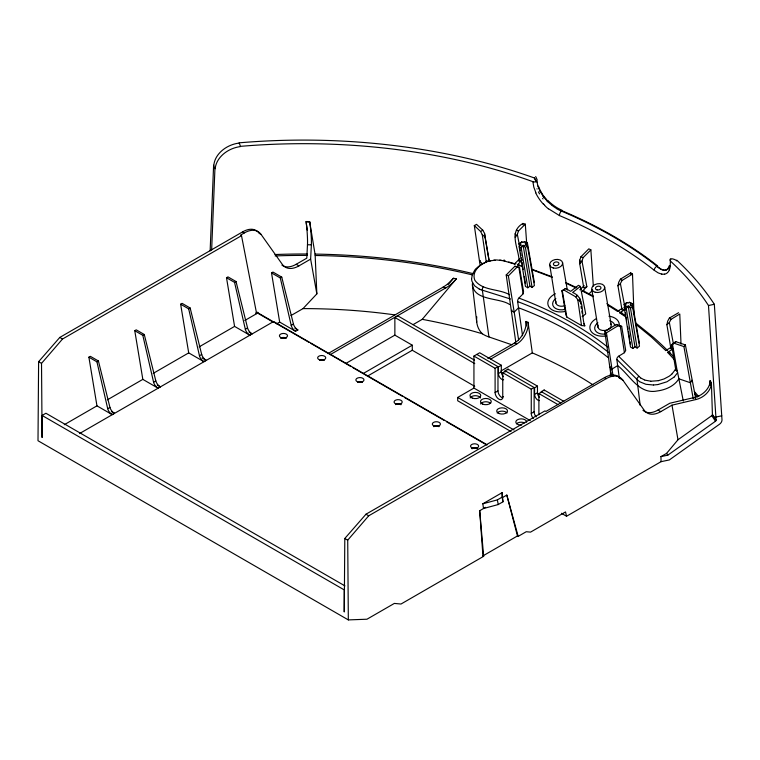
<?xml version="1.0" encoding="UTF-8"?>
<svg xmlns="http://www.w3.org/2000/svg" width="760" height="760" viewBox="0 0 760 760"><rect width="100%" height="100%" fill="white"/><g stroke="black" fill="none" stroke-linecap="round" stroke-linejoin="round"><path stroke-width="1.14" d="M509.675 304.57C499.51 297.274 472.292 301.312 472.435 283.024M561.412 513.275L566.542 516.249L661.067 461.671L660.943 456.627L667.793 455.183L715.464 421.249A1.349 1.036 -32.2 0 0 716.1 420.166L712.414 414.589L711.426 383.258L710.087 380.75L710.192 385.187M522.234 260.024L519.156 261.212C518.814 248.444 508.079 231.952 522.937 223.44L525.293 224.143L526.689 243.342M590.862 249.859L583.148 257.621L581.961 261.031L586.853 286.681L583.775 287.869L579.737 263.758L579.766 260.12L580.982 256.728L588.81 248.852L590.862 249.859L593.332 286.13M710.106 381.33L710.106 381.292A16.264 11.543 -32.2 0 1 694.592 397.442L669.797 403.247L657.998 410.058A27.027 15.466 -59.6 0 1 642.95 410.257M290.985 315.552L303.012 308.608L316.844 293.892L315.134 254.752L309.738 222.157A16.273 1.596 84.9 0 1 311.372 244.862L310.631 259.122L298.937 265.876A27.027 15.742 -60.4 0 1 282.292 264.347L261.06 234.412L259.122 233.291A27.027 15.466 -59.6 0 0 242.649 231.857L59.783 337.44L38.608 361.694L38 440.733L348.327 619.903L366.966 619.219L394.345 603.421L401.005 604.029L483.654 556.311L479.702 510.72L485.573 507.328M710.087 380.712L711.426 383.22A16.245 11.713 -32.8 0 1 696.027 399.522L671.992 405.156L660.753 411.644A27.027 15.742 -60.4 0 1 644.119 410.115L622.886 380.18L620.939 379.059A27.027 15.466 -59.6 0 0 604.475 377.634L545.927 411.435L544.967 410.884L365.978 514.216L344.802 538.479L344.242 611.971L344.242 589.903L42.095 415.463L42.095 437.532L41.524 363.375L62.52 339.017L241.509 235.676L256.633 313.661L244.777 320.511M210.14 250.942L213.607 165.233L214.928 168.748L211.641 250.059M476.776 316.815C475.959 322.933 477.802 329.584 482.448 333.82A22.335 12.891 0 0 0 488.936 336.937L512.05 344.85M670.197 265.952L670.396 261.05A3.382 1.957 0 0 1 670.491 258.894M519.156 261.212L519.536 258.913L514.472 264.005A435.879 291.526 -9.5 0 0 503.262 260.737L496.584 259.939L489.564 260.965A19.076 12.758 -9.5 0 0 489.041 261.117C481.099 263.131 471.058 271.177 474.867 280.298C482.59 290.995 498.845 288.601 509.599 294.719M522.557 335.692L517.636 301.596A2.708 1.387 -68 0 1 518.89 298.072L523.156 293.778L523.535 291.488L519.498 267.368L514.881 266.238L506.217 274.959L515.755 341.924M625.66 316.882L619.675 312.787L625.328 309.339L622.003 309.938L617.956 285.817L618.716 282.245L620.436 279.148L630.705 272.868L632.5 274.075L634.02 314.602M673.16 348.441L670.938 348.84L666.9 324.729L667.66 321.157L669.38 318.06L678.566 312.721M676.571 260.908C677.511 260.376 669.873 257.288 670.89 259.549M515.119 237.091L517.341 234.365L518.519 230.964L525.293 224.143M669.389 269.382L669.208 269.857M669.94 266.142L669.721 266.655M523.136 245.29L529.938 286.149L527.839 287.784L521.198 247.931L523.136 245.29L525.436 247.523L532.076 287.375L534.422 285.541L527.459 245.936L525.15 243.713L526.309 242.81L527.421 243.067L534.394 282.673M628.188 305.938L634.989 346.798L632.89 348.441L626.25 308.579L628.188 305.938L630.486 308.17L637.127 348.033L639.483 346.19L632.51 306.594L630.202 304.37L631.361 303.459L632.481 303.715L639.445 343.32M527.839 287.784L525.445 286.406L519.146 246.744L521.084 244.102L519.906 243.428L519.108 243.874L519.479 246.202M632.89 348.441L630.505 347.063L624.197 307.391L626.135 304.76L624.957 304.076L624.169 304.522L625.091 310.356M695.581 397.575L685.378 344.926L675.82 341.648L672.524 344.489L677.141 370.699L675.042 369.977L672.02 373.901M617.956 285.817L620.388 283.575L622.079 280.449L632.5 274.075M666.9 324.729L669.332 322.487L671.014 319.361L679.782 314.003L681.017 344.147M619.352 378.423L616.835 359.452A2.708 1.738 -51.8 0 1 618.63 356.231L624.416 352.688L625.708 350.464L621.67 326.353L616.332 324.453L604.798 331.512L610.973 375.364M474.639 270.351L472.368 274.436L471.608 278.702M474.772 270.18L474.858 270.076A24.025 16.083 -9.5 0 1 476.244 268.489M579.737 263.758L581.961 261.031M670.396 261.05A432.649 249.784 0 0 1 708.481 305.52L716.1 420.109A439.641 253.821 0 0 0 712.414 414.533A1.368 0.978 -32.8 0 1 711.759 415.653L677.986 439.755L666.606 453.359L660.943 456.627M327.911 353.609A4.056 2.318 -59.6 0 0 328.349 353.4L442.852 287.29A32.538 18.62 -59.6 0 0 451.373 280.526L452.741 279.043A30.618 17.518 -59.6 0 0 453.435 278.245L456.313 278.863L422.237 319.342L413.05 324.644M453.435 278.245L448.115 284.487M348.327 619.903L347.719 540.16L368.714 515.793L606.242 378.651A27.027 15.742 -60.4 0 1 622.886 380.18M693.225 398.715L683.924 346.598L685.378 344.926M522.319 266.475L517.38 264.908L521.417 260.832M518.633 339.919L508.383 275.851L517.047 267.13L519.498 267.368M512.145 310.166L511.347 310.963L514.188 312.132L518.529 307.772A392.977 262.837 -9.5 0 1 608.019 357.494M579.928 289.835L584.164 285.57M593.17 296.742L582.464 291.108L586.853 286.681M588.791 294.063L592.753 290.082M476.32 268.423L478.42 266.551M674.272 376.922L677.654 372.695L683.288 401.023M671.859 374.053L670.681 375.088A22.087 14.773 -9.5 0 1 670.139 375.516L669.522 375.972A21.261 14.222 -9.5 0 1 668.961 376.352L664.012 378.964L658.388 380.665M674.111 377.065L666.928 381.786L658.017 384.541M677.141 370.699L675.592 368.818L671.555 344.707L675.82 341.648M519.108 243.874L521.92 241.851L523.098 242.535L524.258 241.623L527.421 243.067M519.906 243.428L521.92 241.851M524.314 245.965L526.328 244.397M525.436 247.523L527.459 245.936M580.374 286.416L572.612 292.476C585.865 297.502 580.611 315.334 584.782 325.85L581.533 325.574L566.817 317.072L565.924 314.963L561.887 290.852L565.725 288.496L570.693 291.365L578.445 285.304L580.374 286.416L585.713 313.937L582.16 316.711M563.834 289.978L575.681 296.818L577.581 295.345M624.169 304.522L626.981 302.508L628.159 303.183L629.318 302.28L632.481 303.715M629.365 306.622L631.38 305.045M630.486 308.17L632.51 306.594M478.648 266.37L480.69 264.926M561.887 290.852L565.725 288.496M480.776 264.87L481.45 264.452M607.734 305.159L617.424 311.296L622.307 308.313M633.298 313.243L633.811 312.74M613.054 376L606.442 332.813L617.975 325.764L621.67 326.353M610.565 366.918L609.843 367.356L612 369.075L617.652 365.608C629.841 374.889 638.713 394.697 657.115 390.982C665.466 389.947 674.291 386.222 678.87 378.812L690.375 382.745L692.284 380.541L691.514 380.285M635.673 324.206L651.292 336.965L665.769 350.569L671.308 347.187M674.5 359.888L674.025 359.319A435.86 291.517 -9.5 0 0 667.527 352.365L673.303 348.83M261.06 234.412A27.027 15.742 -60.4 0 0 244.425 232.883L240.549 235.125L241.509 235.676M88.891 357.181L90.364 356.335L98.41 360.981L109.944 407.417A5.444 2.517 51.6 0 0 114.399 413.288L112.109 414.599L96.957 405.849L88.891 357.181L96.938 361.827L107.711 408.709A5.434 2.575 52.4 0 0 112.109 414.608M134.767 330.695L136.239 329.849L144.276 334.495L155.819 380.931A5.444 2.517 51.6 0 0 160.274 386.812L157.975 388.113L142.832 379.373L134.767 330.695L142.814 335.341L153.586 382.223A5.434 2.575 52.4 0 0 157.975 388.132M203.851 361.627L188.708 352.887L180.642 304.219L182.105 303.363L190.152 308.009L201.685 354.454L199.452 355.737A5.434 2.575 52.4 0 0 203.851 361.646L206.141 360.306A5.444 2.517 51.6 0 1 201.704 354.464M226.508 277.733L227.981 276.887L236.027 281.523L247.56 327.969A5.444 2.517 51.6 0 0 252.016 333.839L249.717 335.141L234.574 326.401L226.508 277.733L234.555 282.378L245.328 329.251A5.434 2.575 52.4 0 0 249.726 335.16M96.938 361.827L98.41 360.981M142.814 335.341L144.276 334.495M180.642 304.219L188.679 308.854L190.152 308.009M234.555 282.378L236.027 281.523M271.519 272.906L272.973 272.07L281.76 277.144L293.436 324.102A5.444 2.517 51.6 0 0 297.892 329.983L295.592 331.284L279.67 322.088L271.519 272.906L280.307 277.979L291.203 325.394A5.434 2.575 52.4 0 0 295.592 331.303M281.951 265.164A27.027 15.466 -59.6 0 0 296.181 264.29L306.793 258.162L307.477 244.786L311.363 244.815M42.095 415.463L45.913 413.25L344.974 585.913M280.307 277.979L281.76 277.144M308.845 342.266L258.514 313.205A2.708 1.577 -60.4 0 0 256.633 312.559L255.683 313.11L256.633 313.661M64.287 424.716L96.957 405.849M107.359 399.845L142.832 379.373M153.235 373.359L188.708 352.887M199.111 346.883L234.574 326.401M107.711 408.709L109.944 407.417M153.586 382.223L155.819 380.931M245.328 329.251L247.56 327.969M79.496 433.589L273.6 321.527L487.198 444.847M276.659 323.827L279.67 322.088M291.203 325.394L293.436 324.102M654.265 270.313A434.15 250.657 0 0 0 559.436 215.564A3.382 1.624 -67.2 0 1 561.422 211.09L562.029 210.739A438.368 253.09 0 0 1 657.6 265.915L656.991 266.266A3.382 2.232 -51.6 0 0 654.265 270.313L658.16 272.878L661.77 274.17M456.313 278.863A30.296 17.642 -60.4 0 1 455.497 279.822L454.28 281.143A32.186 18.753 -60.4 0 1 445.825 287.888L330.372 354.559A4.056 2.365 -60.4 0 1 330.153 354.683M345.8 363.47L394.867 335.141L394.867 317.481L397.736 315.827L474.553 360.183M363.346 373.445L412.281 345.192L412.281 350.265L474.715 386.317M367.422 376.162L412.281 350.265M530.328 420.631L473.936 388.075L473.936 356.07L479.674 352.763L501.315 365.256L501.315 371.877A4.731 2.727 60 0 0 503.424 376.684M487.834 358.425L514.339 343.121A16.321 9.338 -59.6 0 0 526.053 321.423M490.694 359.109L516.686 344.099L514.339 343.121M473.936 356.07L495.102 368.286L497.971 366.633L497.971 390.916A5.405 3.125 60 0 0 502.844 397.974M476.805 354.416L498.446 366.909L501.315 365.256M500.944 371.003L532.313 352.897A387.419 223.677 0 0 1 592.952 384.845M503.614 379.743A4.731 2.727 60 0 1 500.203 377.938A4.731 2.727 60 0 1 498.446 373.53L501.315 371.877M511.005 431.547L457.691 400.767L457.691 397.452L473.936 388.075M505.134 372.01L505.134 370.776L508.003 369.113L537.472 386.127L537.472 392.758A4.731 2.727 60 0 0 539.277 397.224M495.102 368.286L495.102 392.568A5.405 3.125 60 0 0 498.921 399.19A5.405 3.125 60 0 0 502.75 396.986L502.75 372.704L505.609 371.051M495.102 392.568L497.971 390.916M502.75 396.986L503.462 396.568M502.75 372.704L531.259 389.167L534.119 387.505L534.119 411.787A5.405 3.125 60 0 0 536.189 416.898M505.134 370.776L534.603 387.79L537.472 386.127M539.172 400.644A4.731 2.727 60 0 1 534.603 394.411L537.472 392.758M541.291 392.474L541.291 391.647L544.15 389.994L563.825 401.346M538.897 414.817L538.897 393.575L541.766 391.923M533.32 418.56A5.405 3.125 60 0 1 531.259 413.44L534.119 411.787M482.828 503.794L502.103 492.661L502.987 501.8L498.208 504.554L483.522 508.516L482.828 503.794L497.372 499.881L502.103 497.144L502.103 492.661M502.987 497.268L506.815 495.064L518.187 536.37L526.233 531.725L530.556 532.123L565.535 511.926L566.542 516.249M479.702 510.72L482.933 555.883L517.465 535.952L518.187 536.37M482.087 264.091L482.961 263.615M626.192 302.945L626.981 302.508M479.978 264.48L474.316 225.577L476.558 224.361L482.809 230.223L484.548 233.396L489.174 261.06M474.316 225.577L480.558 231.439L482.809 230.223M480.387 260.481L479.465 260.974L482.286 263.615M483.512 263.34L484.509 262.865M485.184 262.58L485.982 262.257M489.744 261.05L490.647 260.822M664.667 274.16L664.895 274.103A31.359 13.157 63.8 0 0 667.403 272.773M671.555 344.707L672.524 344.489M708.481 305.52L714.333 304.294L721.99 419.691A5.405 4.151 -32.2 0 1 719.463 424.27L669.351 459.933L661.067 461.671M715.92 417.041L721.772 415.815M665.978 269.923L666.453 269.8A28.12 11.21 65.6 0 0 668.087 268.822L668.477 268.555A27.645 10.887 67.1 0 0 669.626 266.503M658.245 380.693L650.883 381.226M657.827 384.57L653.524 384.997M493.563 260.291L495.121 260.12M653.334 385.006L645.924 384.294L639.72 381.757M306.052 221.53L309.652 221.625M309.738 222.195L306.071 221.692M650.788 381.216L644.955 380.123M499.709 260.072L501.306 260.224M442.852 287.29L445.825 287.907M504.222 260.756L504.868 260.927A2.708 1.149 -74.4 0 0 503.262 260.737M483.312 286.539A2.708 1.149 -74.6 0 0 482.362 290.177L510.483 298.993M482.248 290.139L480.7 289.645M521.16 265.781L522.661 266.266M674.367 343.33L683.924 346.598M531.753 269.287L534.346 270.19M531.611 269.601L552.054 277.305M534.641 270.294L536.456 270.94M644.651 380.019L640.718 377.976M536.826 271.073L540.54 272.422M540.911 272.555L542.764 273.239M480.577 289.598L479.322 289.076M543.134 273.381L544.654 273.952M518.89 298.072C550.582 309.976 580.925 325.964 607.544 346.978M517.636 301.596C550.173 313.813 581.295 330.372 608.361 352.288M545.471 274.265L548.701 275.51M549.091 275.661L552.188 276.897M516.353 230.071L518.519 230.964M580.982 256.728L583.148 257.621M514.881 266.238L517.047 267.13M506.217 274.959L508.383 275.851M559.436 215.564L548.558 208.81M565.535 282.501L576.811 287.688M566.133 283.319L575.975 287.907M479.132 288.99L474.553 285.76L472.017 281.428A21.593 14.44 -9.5 0 1 471.779 280.449L471.608 278.873M593.284 296.048L584.402 291.412A2.708 1.387 -68 0 0 582.464 291.108M660.079 268.441L659.556 268.128A27.844 10.792 61.7 0 1 657.276 266.522L657.029 266.294A437.522 252.595 0 0 0 561.422 211.09M524.258 241.623L526.309 242.81M629.318 302.28L631.361 303.459M519.925 245.014L521.968 246.192M624.976 305.662L627.028 306.85M519.146 246.744L521.198 247.931M624.197 307.391L626.25 308.579M529.938 286.149L532.076 287.375M634.989 346.798L637.127 348.033M604.475 377.634L606.242 378.651M657.998 410.058L660.753 411.644M541.291 391.647L560.956 402.999M538.897 393.575L558.049 404.633M394.867 317.481L474.762 363.613M242.649 231.857L244.425 232.883M296.181 264.29L298.937 265.876M394.867 335.141L412.281 345.192M457.691 397.452L514.083 430.008M294.899 328.234L297.882 329.954M310.897 343.444L327.332 352.934M328.349 353.4L350.949 366.577M353.01 367.764L402.306 396.226M404.367 397.413L444.419 420.536M446.471 421.724L486.533 444.856M256.633 312.559L273.068 322.05M248.985 332.072L252.016 333.82M202.103 357.969L206.141 360.306M482.933 555.883L483.654 556.311M157.244 385.035L160.274 386.792M59.783 337.44L62.52 339.017M365.978 514.216L368.714 515.793M38.608 361.694L41.524 363.375M344.802 538.479L347.719 540.16M111.368 411.521L114.399 413.269M556.538 208.658L558.077 209.523A27.863 16.292 44.5 0 0 561.422 211.071M606.812 303.715L618.83 311.21M639.568 381.662L637.098 379.563M575.681 296.818L577.79 299.753L580.744 301.739M619.675 312.787A2.708 1.738 -51.8 0 1 622.145 313.405L625.66 315.79M626.25 317.3L626.838 317.718M635.806 323.076L652.802 336.756A441.512 295.298 -9.5 0 1 666.558 349.505M640.623 377.91L618.63 356.231M610.679 369.911L610.622 370.728M620.436 279.148L622.079 280.449M669.38 318.06L671.014 319.361M616.332 324.453L617.975 325.764M604.798 331.512L606.442 332.813M480.558 231.439L482.258 234.631L485.003 236.996L489.155 260.937M616.835 359.452L636.994 379.449L640.205 405.46M547.675 201.742L547.133 201.191M547.865 201.077L546.431 199.548M544.663 205.209L543.486 203.956M538.65 186.875L537.957 186.067M543.922 197.486L542.953 196.184M543.865 196.412L542.45 194.37M536.855 181.516L534.385 177.973A438.872 253.374 0 0 0 239.162 142.832L240.493 146.347A432.649 249.784 0 0 1 532.893 181.668A3.382 1.957 0 0 0 536.855 181.516L537.035 181.991M694.592 397.423L696.027 399.513M666.606 453.359L667.793 455.183M540.293 191.871L539.847 190.988M540.274 190.541L538.821 187.064M535.933 192.831L533.805 187.131L532.903 181.716M534.385 177.973L535.144 179.759M583.889 323.741L584.782 325.85M535.42 180.434L535.762 181.327M537.168 182.343L537.168 182.343A26.543 17.679 43.5 0 0 538.327 187.112L538.508 187.843M506.815 495.064L517.465 535.952M188.679 308.854L199.452 355.737M622.145 313.405L622.307 314.137M667.527 352.374A2.708 1.738 -51.8 0 1 669.997 352.982L670.158 353.713M669.332 322.487L673.408 343.767M620.388 283.575L624.891 307.097M517.341 234.365L519.564 246.031M502.103 497.144L502.987 501.8M497.372 499.881L498.208 504.554M310.631 259.122L316.844 293.892M671.992 405.156L677.986 439.755M604.608 286.834L611.163 324.634M579.766 260.12L580.165 262.438M562.552 262.504L567.321 289.997M515.137 233.462L515.736 236.93M562.324 290.823L566.817 317.072M579.718 298.252L580.668 304.048M581.048 306.365L581.419 308.683M581.799 310.992L582.179 313.31M518.89 267.491L523.156 293.778M309.633 221.549L309.728 222.119M591.803 289.351L597.892 327.142M549.765 265.116L555.873 303.012M625.461 312.692L625.832 315.02M626.202 317.357L626.572 319.684M627.684 326.686L628.064 329.023M628.434 331.351L629.726 339.52M630.097 341.858L630.467 344.185M519.85 248.539L520.22 250.866M520.591 253.203L520.961 255.541M521.332 257.868L521.711 260.205M522.082 262.533L522.452 264.87M522.823 267.206L523.193 269.534M524.305 276.535L525.417 283.537M620.322 326.42L624.416 352.688M482.258 234.631L486.219 261.563A2.669 0.921 62 0 0 486.191 261.801M577.79 299.753L581.533 325.574M307.287 230.137L306.137 222.177A16.245 1.434 85.7 0 1 307.477 244.824M532.313 352.897L528.058 322.344L525.986 321.48L526.519 325.907M482.362 290.177L488.936 336.927M484.548 233.396L485.003 236.996M610.859 372.618L611.097 374.509M472.321 284.705L476.729 322.088M711.408 382.641L711.426 383.22M522.937 223.44L523.013 224.808M630.705 272.868L630.743 274.246M544.15 389.994L544.15 390.82M534.603 387.79L534.603 394.411M531.259 389.167L531.259 413.44M508.003 369.113L508.003 369.94M498.446 366.909L498.446 373.53M395.551 404.605A4.056 2.337 0 0 1 401.023 404.748M433.779 426.673A4.056 2.337 0 0 1 438.976 426.673M472.007 448.751A4.056 2.337 0 0 1 477.204 448.751M357.627 382.403A4.056 2.337 0 0 1 362.226 382.403M319.732 360.221A4.056 2.337 0 0 1 323.998 360.335M280.877 338.399A4.056 2.337 0 0 1 286.073 338.399M470.164 397.945A5.405 3.125 0 0 1 475.351 395.703A5.405 3.125 0 0 1 480.538 397.945M480.681 404.016A5.405 3.125 0 0 1 485.288 401.784A5.405 3.125 0 0 1 490.608 403.398M497.192 412.974A5.405 3.125 0 0 1 502.113 411.151A5.405 3.125 0 0 1 507.024 412.974M521.607 425.106A5.405 3.125 0 0 1 515.822 422.066A5.405 3.125 0 0 1 521.35 418.874A5.405 3.125 0 0 1 526.614 422.218M516.477 423.814A5.405 3.125 0 0 1 524.761 422.949M676.799 260.195A438.872 253.374 0 0 1 714.333 304.294M213.845 165.214A25.783 19.836 -18.7 0 1 239.077 143.07M543.02 198.92A31.958 21.042 45.4 0 1 542.602 198.379M539.553 193.895A31.958 21.042 45.4 0 1 538.441 191.9M537.082 189.031A31.958 21.042 45.4 0 1 536.959 188.746M665.988 269.99A28.31 11.286 63.9 0 1 663.404 269.999M662.995 269.828A28.12 11.067 62.5 0 1 660.231 268.669M664.563 274.113A30.979 12.891 62.6 0 1 661.722 274.018M669.294 270.047A30.789 12.873 65.6 0 1 667.783 272.384M670.32 266.095A30.732 12.673 66.8 0 1 669.494 269.467M556.558 208.506A28.139 16.54 44.7 0 1 552.102 205.457M551.827 205.171A28.319 16.986 45 0 1 547.817 201.6M547.285 201.058A28.148 17.413 45.1 0 1 544.112 197.391M543.163 196.089A27.635 17.698 44.8 0 1 540.512 191.833M539.952 190.969A27.075 17.793 44.1 0 1 538.612 187.853M535.658 176.548A22.372 1.691 74 0 1 537.32 180.281M535.724 192.898A30.742 19.979 46 0 0 539.03 198.664A31.321 19.846 46.5 0 0 543.295 204.117M548.387 208.886A31.065 18.99 46.8 0 1 544.549 205.323M669.199 265.838A27.873 10.649 68.2 0 1 657.685 266.912M561.982 210.235A28.158 16.312 43.9 0 1 548.188 200.773M546.554 199.452A28.11 17.575 44.7 0 1 544.008 196.346M542.554 194.341A27.502 17.85 44.1 0 1 540.379 190.532M215.175 168.73A25.783 19.836 -18.7 0 1 240.407 146.594M275.006 254.534A439.641 253.821 0 0 1 307.287 254.011M315.048 254.087A439.641 253.821 0 0 1 473.565 273.752M694.336 391.542A439.641 253.821 0 0 1 698.753 396.625M275.139 255.93A438.966 253.431 0 0 1 307.401 255.407M315.191 255.493A438.966 253.431 0 0 1 472.159 274.844M694.478 393.566A438.966 253.431 0 0 1 697.414 396.948M711.759 415.653A438.966 253.431 0 0 1 715.464 421.249M303.012 308.608A388.236 224.143 0 0 1 394.725 314.877M422.237 319.342A388.236 224.143 0 0 1 482.448 333.82M610.565 369.74A16.273 9.31 -59.6 0 1 610.061 375.81M528.124 322.297A16.283 9.481 -60.4 0 1 516.686 344.042M280.915 337.896A4.731 2.727 0 0 1 286.026 337.896M319.428 359.869A4.731 2.727 0 0 1 324.254 359.964M357.656 381.938A4.731 2.727 0 0 1 362.197 381.938M395.599 404.111A4.731 2.727 0 0 1 400.985 404.215M433.542 426.284A4.731 2.727 0 0 1 438.938 426.18M471.504 448.476A4.731 2.727 0 0 1 477.707 448.476M564.927 305.672A6.755 4.522 -9.5 0 1 558.144 305.52A6.755 4.522 -9.5 0 1 555.94 301.292M610.546 323.351A6.755 4.522 -9.5 0 1 604.979 330.438A6.755 4.522 -9.5 0 1 598.196 325.033M608.684 329.403A2.166 0.836 58.4 0 1 608.636 329.166M564.88 309.434A10.165 6.793 -9.5 0 1 553.774 306.945A10.165 6.793 -9.5 0 1 555.845 298.556M565.601 311.353A14.82 9.918 -9.5 0 1 548.739 306.613A14.82 9.918 -9.5 0 1 555.436 293.759M605.464 333.991A10.165 6.793 -9.5 0 1 595.508 330.799A10.165 6.793 -9.5 0 1 597.892 322.838M609.729 320.805A10.165 6.793 -9.5 0 1 614.792 325.603M608.931 316.198A14.82 9.918 -9.5 0 1 619.181 325.983M606.594 335.853A14.82 9.918 -9.5 0 1 590.786 330.894A14.82 9.918 -9.5 0 1 596.562 318.497M580.279 289.541A2.708 1.358 -67.2 0 1 581.371 289.36M486.105 261.469A3.933 2.451 34.6 0 1 489.05 261.221M636.994 379.449A2.708 1.852 -41.8 0 1 639.008 376.438M674.025 359.319A2.708 1.852 -42 0 1 674.567 359.119M675.042 369.997A2.736 1.596 41.2 0 1 677.673 372.704M617.424 311.296A2.708 1.71 -51.2 0 1 619.352 311.087M508.725 262.019A438.605 293.351 -9.5 0 1 515.432 264.005M517.38 264.908A2.717 1.387 -68 0 1 519.327 265.202M669.997 352.982A438.587 293.341 -9.5 0 1 673.75 356.934M665.769 350.578A2.717 1.71 -51.2 0 1 667.66 350.341M514.472 264.014A2.708 1.358 -67.2 0 1 515.926 263.52M396.122 404.016A4.056 2.337 0 0 0 402.211 401.992A4.056 2.337 0 0 0 396.122 399.959A4.056 2.337 0 0 0 396.122 404.016M434.349 426.084A4.056 2.337 0 0 0 440.43 424.061A4.056 2.337 0 0 0 434.349 422.037A4.056 2.337 0 0 0 434.349 426.084M472.577 448.153A4.056 2.337 0 0 0 478.658 446.13A4.056 2.337 0 0 0 472.577 444.106A4.056 2.337 0 0 0 472.577 448.153M357.894 381.947A4.056 2.337 0 0 0 363.983 379.924A4.056 2.337 0 0 0 357.894 377.891A4.056 2.337 0 0 0 357.894 381.947M319.675 359.879A4.056 2.337 0 0 0 325.755 357.846A4.056 2.337 0 0 0 319.675 355.822A4.056 2.337 0 0 0 319.675 359.879M281.447 337.81A4.056 2.337 0 0 0 287.527 335.777A4.056 2.337 0 0 0 281.447 333.754A4.056 2.337 0 0 0 281.447 337.81M472.321 398.097A5.405 3.125 0 0 0 480.748 395.732A5.405 3.125 0 0 0 472.986 392.702A5.405 3.125 0 0 0 472.321 398.097M482.837 404.168A5.405 3.125 0 0 0 491.255 401.802A5.405 3.125 0 0 0 483.502 398.772A5.405 3.125 0 0 0 482.837 404.168M499.082 413.544A5.405 3.125 0 0 0 507.5 411.179A5.405 3.125 0 0 0 499.747 408.148A5.405 3.125 0 0 0 499.082 413.544M553.299 268.023A6.526 4.37 -9.5 0 0 562.619 262.931A6.526 4.37 -9.5 0 0 552.548 260.49A6.526 4.37 -9.5 0 0 553.299 268.023M595.251 292.277A6.526 4.37 -9.5 0 0 604.675 287.28A6.526 4.37 -9.5 0 0 594.681 284.715A6.526 4.37 -9.5 0 0 595.251 292.277M555.047 265.639A2.793 1.871 -9.5 0 0 558.913 263.349A2.793 1.871 -9.5 0 0 554.505 262.447A2.793 1.871 -9.5 0 0 555.047 265.639M597.094 289.921A2.793 1.871 -9.5 0 0 600.961 287.631A2.793 1.871 -9.5 0 0 596.562 286.719A2.793 1.871 -9.5 0 0 597.094 289.921"/></g></svg>
